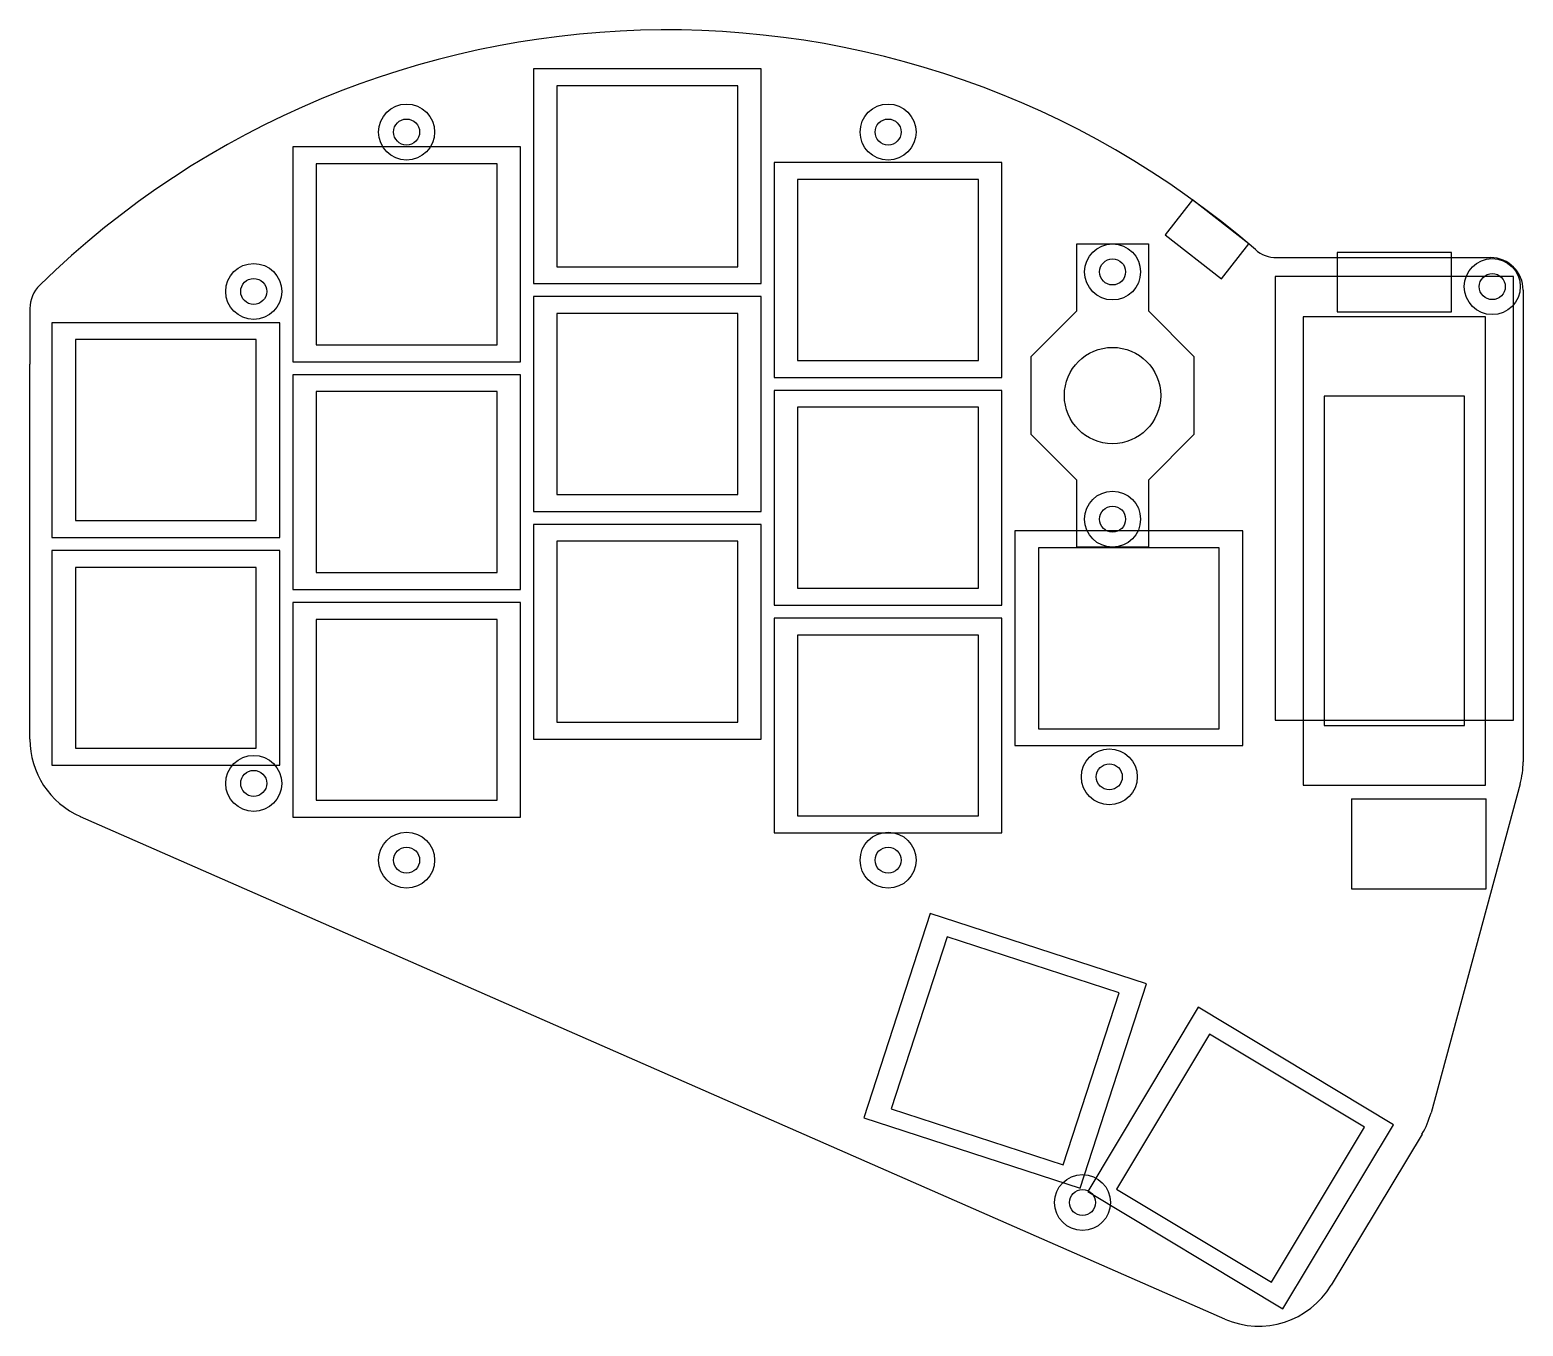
# Model space of a CAD drawing. Header units: millimetres. Extents: x 90 to 204, y -134 to -34.
import ezdxf

# ---------------------------------------------------------------- set-up
doc = ezdxf.new("R2010")
doc.units = ezdxf.units.MM

msp = doc.modelspace()

# ---------------------------------------------------------------- linework, layer by layer
for p, q in [((145.75, -37.25), (128.25, -37.25)), ((128.25, -37.25), (128.25, -53.75)), ((145.75, -53.75), (145.75, -37.25)), ((143.95, -38.55), (130.05, -38.55)), ((130.05, -38.55), (130.05, -52.45)), ((143.95, -52.45), (143.95, -38.55)), ((127.25, -43.25), (109.75, -43.25)), ((109.75, -43.25), (109.75, -59.75)), ((127.25, -59.75), (127.25, -43.25)), ((125.45, -44.55), (111.55, -44.55)), ((111.55, -44.55), (111.55, -58.45)), ((125.45, -58.45), (125.45, -44.55)), ((164.25, -44.45), (146.75, -44.45)), ((146.75, -44.45), (146.75, -60.95)), ((164.25, -60.95), (164.25, -44.45)), ((162.45, -45.75), (148.55, -45.75)), ((148.55, -45.75), (148.55, -59.65)), ((162.45, -59.65), (162.45, -45.75)), ((178.88, -47.32), (176.79, -50)), ((183.21, -50.7), (178.88, -47.32)), ((176.79, -50), (181.12, -53.38)), ((170, -55.85), (170, -50.7)), ((170, -50.7), (175.5, -50.7)), ((175.5, -50.7), (175.5, -55.85)), ((181.12, -53.38), (183.21, -50.7)), ((198.8, -51.37), (190, -51.37)), ((190, -51.37), (190, -55.92)), ((198.8, -55.92), (198.8, -51.37)), ((130.05, -52.45), (143.95, -52.45)), ((185.36, -51.75), (201.8, -51.75)), ((128.25, -53.75), (145.75, -53.75)), ((203.55, -53.2), (185.25, -53.2)), ((185.25, -53.2), (185.25, -87.3)), ((203.55, -87.3), (203.55, -53.2)), ((145.75, -54.75), (128.25, -54.75)), ((128.25, -54.75), (128.25, -71.25)), ((145.75, -71.25), (145.75, -54.75)), ((204.3, -54.25), (204.3, -90.49)), ((89.56, -55.66), (89.56, -59.69)), ((143.95, -56.05), (130.05, -56.05)), ((130.05, -56.05), (130.05, -69.95)), ((143.95, -69.95), (143.95, -56.05)), ((166.5, -59.35), (170, -55.85)), ((175.5, -55.85), (179, -59.35)), ((190, -55.92), (198.8, -55.92)), ((108.75, -56.75), (91.25, -56.75)), ((91.25, -56.75), (91.25, -73.25)), ((108.75, -73.25), (108.75, -56.75)), ((201.4, -56.3), (187.4, -56.3)), ((187.4, -56.3), (187.4, -92.3)), ((201.4, -92.3), (201.4, -56.3)), ((106.95, -58.05), (93.05, -58.05)), ((93.05, -58.05), (93.05, -71.95)), ((106.95, -71.95), (106.95, -58.05)), ((111.55, -58.45), (125.45, -58.45)), ((148.55, -59.65), (162.45, -59.65)), ((166.5, -65.35), (166.5, -59.35)), ((179, -59.35), (179, -65.35)), ((89.55, -88.75), (89.55, -59.95)), ((109.75, -59.75), (127.25, -59.75)), ((127.25, -60.75), (109.75, -60.75)), ((109.75, -60.75), (109.75, -77.25)), ((127.25, -77.25), (127.25, -60.75)), ((146.75, -60.95), (164.25, -60.95)), ((164.25, -61.95), (146.75, -61.95)), ((146.75, -61.95), (146.75, -78.45)), ((164.25, -78.45), (164.25, -61.95)), ((125.45, -62.05), (111.55, -62.05)), ((111.55, -62.05), (111.55, -75.95)), ((125.45, -75.95), (125.45, -62.05)), ((199.8, -62.4), (189, -62.4)), ((189, -62.4), (189, -87.7)), ((199.8, -87.7), (199.8, -62.4)), ((162.45, -63.25), (148.55, -63.25)), ((148.55, -63.25), (148.55, -77.15)), ((162.45, -77.15), (162.45, -63.25)), ((170, -68.85), (166.5, -65.35)), ((179, -65.35), (175.5, -68.85)), ((170, -74), (170, -68.85)), ((175.5, -68.85), (175.5, -74)), ((130.05, -69.95), (143.95, -69.95)), ((93.05, -71.95), (106.95, -71.95)), ((128.25, -71.25), (145.75, -71.25)), ((145.75, -72.25), (128.25, -72.25)), ((128.25, -72.25), (128.25, -88.75)), ((145.75, -88.75), (145.75, -72.25)), ((91.25, -73.25), (108.75, -73.25)), ((182.75, -72.75), (165.25, -72.75)), ((165.25, -72.75), (165.25, -89.25)), ((182.75, -89.25), (182.75, -72.75)), ((108.75, -74.25), (91.25, -74.25)), ((91.25, -74.25), (91.25, -90.75)), ((108.75, -90.75), (108.75, -74.25)), ((143.95, -73.55), (130.05, -73.55)), ((130.05, -73.55), (130.05, -87.45)), ((143.95, -87.45), (143.95, -73.55)), ((180.95, -74.05), (167.05, -74.05)), ((167.05, -74.05), (167.05, -87.95)), ((175.5, -74), (170, -74)), ((180.95, -87.95), (180.95, -74.05)), ((106.95, -75.55), (93.05, -75.55)), ((93.05, -75.55), (93.05, -89.45)), ((106.95, -89.45), (106.95, -75.55)), ((111.55, -75.95), (125.45, -75.95)), ((109.75, -77.25), (127.25, -77.25)), ((148.55, -77.15), (162.45, -77.15)), ((127.25, -78.25), (109.75, -78.25)), ((109.75, -78.25), (109.75, -94.75)), ((127.25, -94.75), (127.25, -78.25)), ((146.75, -78.45), (164.25, -78.45)), ((125.45, -79.55), (111.55, -79.55)), ((111.55, -79.55), (111.55, -93.45)), ((125.45, -93.45), (125.45, -79.55)), ((164.25, -79.45), (146.75, -79.45)), ((146.75, -79.45), (146.75, -95.95)), ((164.25, -95.95), (164.25, -79.45)), ((162.45, -80.75), (148.55, -80.75)), ((148.55, -80.75), (148.55, -94.65)), ((162.45, -94.65), (162.45, -80.75)), ((130.05, -87.45), (143.95, -87.45)), ((167.05, -87.95), (180.95, -87.95)), ((185.25, -87.3), (203.55, -87.3)), ((189, -87.7), (199.8, -87.7)), ((93.05, -89.45), (106.95, -89.45)), ((128.25, -88.75), (145.75, -88.75)), ((165.25, -89.25), (182.75, -89.25)), ((91.25, -90.75), (108.75, -90.75)), ((187.4, -92.3), (201.4, -92.3)), ((204.07, -92.18), (197.23, -117.46)), ((111.55, -93.45), (125.45, -93.45)), ((191.1, -93.35), (201.45, -93.35)), ((191.1, -93.35), (191.1, -100.25)), ((201.45, -100.25), (201.45, -93.35)), ((181.37, -133.31), (93.44, -94.71)), ((109.75, -94.75), (127.25, -94.75)), ((148.55, -94.65), (162.45, -94.65)), ((146.75, -95.95), (164.25, -95.95)), ((191.1, -100.25), (201.45, -100.25)), ((158.73, -102.15), (153.63, -117.84)), ((175.37, -107.56), (158.73, -102.15)), ((160.04, -103.94), (155.74, -117.16)), ((173.26, -108.24), (160.04, -103.94)), ((170.27, -123.25), (175.37, -107.56)), ((168.96, -121.46), (173.26, -108.24)), ((179.34, -109.36), (170.84, -123.51)), ((194.34, -118.38), (179.34, -109.36)), ((180.21, -111.41), (173.05, -123.32)), ((192.12, -118.57), (180.21, -111.41)), ((153.63, -117.84), (170.27, -123.25)), ((155.74, -117.16), (168.96, -121.46)), ((184.97, -130.48), (192.12, -118.57)), ((185.84, -132.52), (194.34, -118.38)), ((196.53, -119.1), (189.56, -130.71)), ((170.84, -123.51), (185.84, -132.52)), ((173.05, -123.32), (184.97, -130.48))]:
    msp.add_line(p, q)
for centre, radius in [((118.5, -42.1), 2.15), ((155.5, -42.1), 2.15), ((118.5, -42.1), 1), ((155.5, -42.1), 1), ((172.75, -52.85), 2.15), ((106.75, -54.35), 2.15), ((172.75, -52.85), 1), ((201.93, -53.98), 2.15), ((106.75, -54.35), 1), ((201.93, -53.98), 1), ((172.75, -62.35), 3.7), ((172.75, -71.85), 2.15), ((172.75, -71.85), 1), ((172.5, -91.65), 2.15), ((106.75, -92.15), 2.15), ((172.5, -91.65), 1), ((106.75, -92.15), 1), ((118.5, -98.05), 2.15), ((155.5, -98.05), 2.15), ((118.5, -98.05), 1), ((155.5, -98.05), 1), ((170.44, -124.36), 2.15), ((170.44, -124.36), 1)]:
    msp.add_circle(centre, radius)
for centre, radius, start, end in [((138.5, -103.25), 69, 49.0468, 134.3005), ((185.36, -49.25), 2.5, 229.0468, 270), ((201.8, -54.25), 2.5, 0, 90), ((92.06, -55.66), 2.5, 134.3005, 180), ((96.05, -59.95), 6.5, 177.7525, 180), ((96.05, -88.75), 6.5, 180, 246.2987), ((197.8, -90.49), 6.5, 344.8435, 0), ((190.95, -115.76), 6.5, 329, 344.8435), ((183.98, -127.36), 6.5, 246.2987, 329)]:
    msp.add_arc(centre, radius, start, end)

doc.saveas('drawing.dxf')
